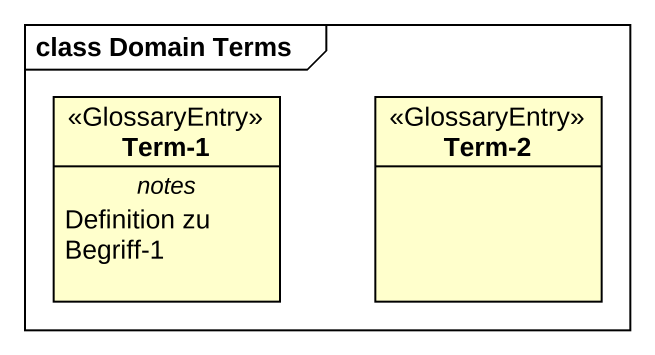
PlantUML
@startuml
mainframe class Domain Terms
hide circle
hide empty members
class "Term-1" as Term_1 <<GlossaryEntry>> {
  -- notes --
  Definition zu Begriff-1
}
class "Term-2" as Term_2 <<GlossaryEntry>>
@enduml
